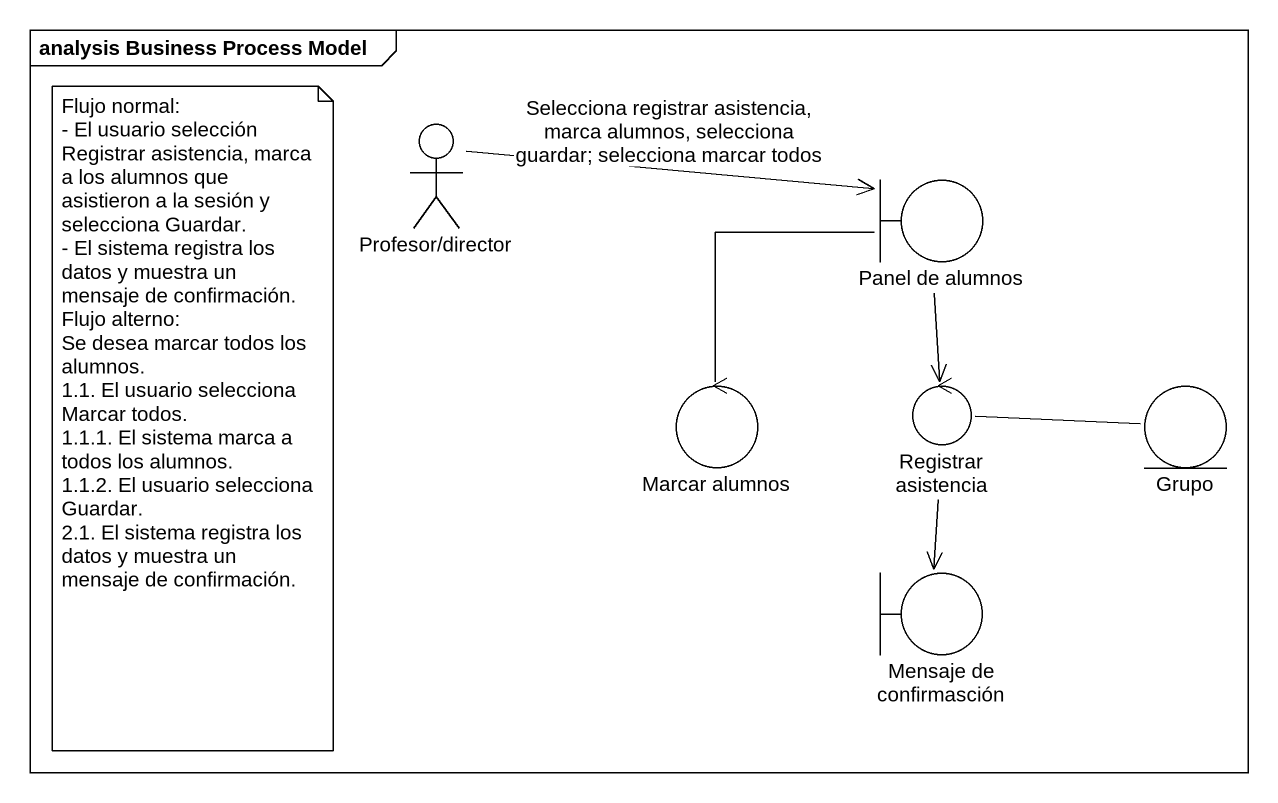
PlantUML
@startuml
mainframe analysis Business Process Model
actor "Profesor/director" as Profesor_director
boundary "Panel de alumnos" as Panel_de_alumnos
control "Marcar alumnos" as Marcar_alumnos
control "Registrar asistencia" as Registrar_asistencia
entity Grupo
boundary "Mensaje de confirmasción" as Mensaje_de_confirmasción
Profesor_director -right-> Panel_de_alumnos : Selecciona registrar asistencia, marca alumnos, selecciona guardar; selecciona marcar todos
Panel_de_alumnos -- Marcar_alumnos
Panel_de_alumnos --> Registrar_asistencia
Registrar_asistencia -right- Grupo
Registrar_asistencia --> Mensaje_de_confirmasción
note as N1
  Flujo normal:
  - El usuario selección Registrar asistencia, marca a los alumnos que asistieron a la sesión y selecciona Guardar.
  - El sistema registra los datos y muestra un mensaje de confirmación.
  Flujo alterno:
  Se desea marcar todos los alumnos.
  1.1. El usuario selecciona Marcar todos.
  1.1.1. El sistema marca a todos los alumnos.
  1.1.2. El usuario selecciona Guardar.
  2.1. El sistema registra los datos y muestra un mensaje de confirmación.
end note
@enduml
